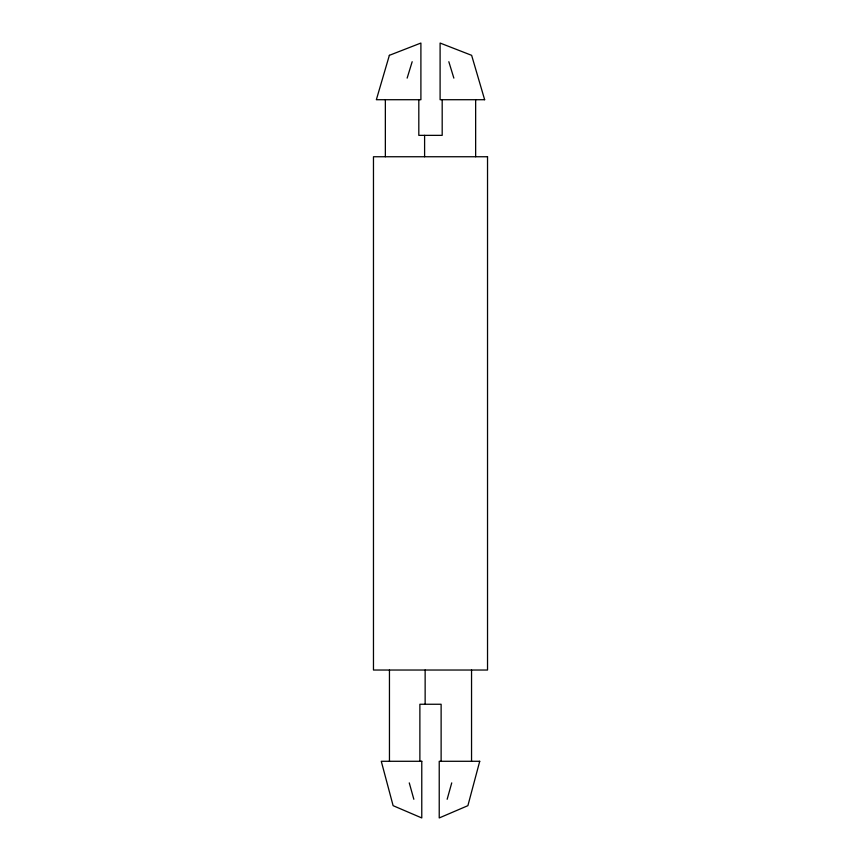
<?xml version="1.0" encoding="UTF-8"?>
<svg xmlns="http://www.w3.org/2000/svg" width="861" height="861" viewBox="0 0 861 861"><rect width="100%" height="100%" fill="white"/><g stroke="black" fill="none" stroke-linecap="round" stroke-linejoin="round"><path stroke-width="1.29" d="M447.16 799.277L451.734 782.886M407.145 78.114L412.171 61.723M448.829 61.723L453.855 78.114M409.266 782.886L413.84 799.277M475.649 99.715L475.649 156.745M471.548 670.03L471.548 761.285M442.188 99.715L442.188 135.36L418.812 135.36L418.812 99.715M441.123 761.285L441.123 704.255L419.877 704.255L419.877 761.285M425.14 670.03L425.14 704.255M424.602 135.36L424.602 156.745M389.452 670.03L389.452 761.285M385.351 99.715L385.351 156.745M479.728 761.285L467.889 805.67L439.228 817.95L439.228 761.285L479.728 761.285M389.366 55.33L376.354 99.715L420.9 99.715L420.9 43.05L389.366 55.33M484.646 99.715L440.1 99.715L440.1 43.05L471.634 55.33L484.646 99.715M487.53 156.745L373.47 156.745L373.47 670.03L487.53 670.03L487.53 156.745M421.772 761.285L381.272 761.285L393.111 805.67L421.772 817.95L421.772 761.285"/></g></svg>
